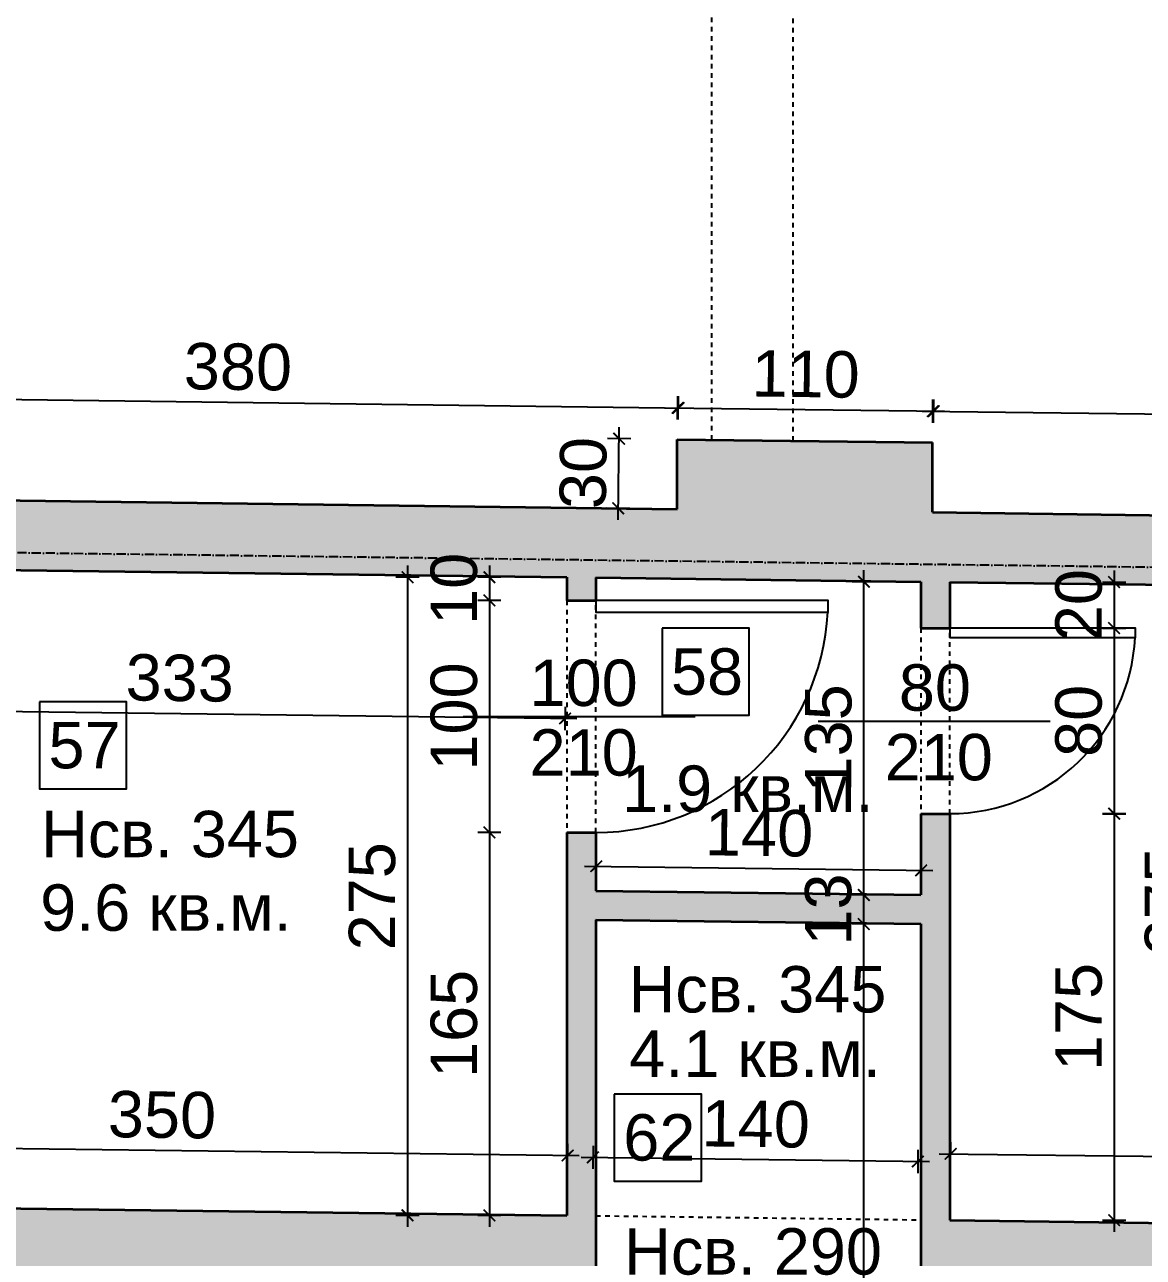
# Model space of a CAD drawing. Header units: inches. Extents: x -72385 to 39588, y -6525 to 66685.
# Drawn here: x -40994 to -40511, y 30062 to 30593 of the extents above; entities that cross this region are included whole.
import ezdxf

# ---------------------------------------------------------------- set-up
doc = ezdxf.new("R2010")
doc.units = ezdxf.units.IN
doc.header["$MEASUREMENT"] = 0
doc.linetypes.add('DashDot', pattern=[0.6, 0.4, -0.1, 0, -0.1])
doc.linetypes.add('Hidden', pattern=[0.4, 0.2, -0.2])
for name, color, linetype, lineweight in [('Врати', 251, 'Continuous', 25), ('Надписи Hсв', 252, 'Continuous', 25), ('Надписи врати', 252, 'Continuous', 25), ('Надписи коти вътрешни', 252, 'Continuous', 25), ('Надписи номера на пом.', 252, 'Continuous', 25), ('Надписи площ', 252, 'Continuous', 25), ('Оси', 252, 'DashDot', 25), ('Пунктир', 253, 'Hidden', 25), ('Разрезни линии', 7, 'Continuous', 35), ('Щрих стени', 254, 'Continuous', 25)]:
    doc.layers.add(name, color=color, linetype=linetype, lineweight=lineweight)
doc.styles.add('Arial Regular', font='arial.ttf')
doc.styles.get("Standard").update_dxf_attribs({"font": 'arial.ttf'})
doc.dimstyles.new('Annotative', dxfattribs={"dimscale": 0, "dimtxt": 20, "dimasz": 5, "dimexe": 5, "dimexo": 5, "dimgap": 5, "dimtad": 1, "dimdec": 0, "dimzin": 0, "dimdsep": 46, "dimtxsty": 'Standard', "dimblk": 'ARCHTICK', "dimcen": 5, "dimdle": 5, "dimadec": 0, "dimazin": 0, "dimtfac": 1, "dimtdec": 0, "dimtofl": 0, "dimtmove": 0, "dimatfit": 3, "dimldrblk": 'ARCHTICK', "dimfxl": 5, "dimfxlon": 1, "dimtolj": 1, "dimtzin": 0, "dimarcsym": 1})

# ---------------------------------------------------------------- blocks, each defined once
blk = doc.blocks.new('_ArchTick')
at = {"color": 0, "linetype": 'ByBlock', "const_width": 0.15}
blk.add_lwpolyline([(-0.5, -0.5), (0.5, 0.5)], dxfattribs=at)
blk = doc.blocks.new('*D419')
at = {"layer": 'Defpoints', "color": 0, "ltscale": 50, "transparency": 16777216}
for p in [(-41092.34, 30359.54), (-40759.84, 30355.3), (-40760.61, 30294.45)]:
    blk.add_point(p, dxfattribs=at)
at = {"layer": 'Надписи коти вътрешни', "color": 0, "lineweight": -2, "ltscale": 50, "transparency": 16777216}
for p, q in [((-41093.05, 30303.68), (-41093.18, 30293.69)), ((-40760.55, 30299.45), (-40760.68, 30289.45)), ((-41098.11, 30298.75), (-40755.61, 30294.39))]:
    blk.add_line(p, q, dxfattribs=at)
at = {"layer": 'Надписи коти вътрешни', "color": 0, "lineweight": -2, "ltscale": 50, "transparency": 16777216, "xscale": 5, "yscale": 5, "zscale": 5}
for p, rotation in [((-41093.11, 30298.68), 179.2706286525704), ((-40760.61, 30294.45), 359.2706286525704)]:
    blk.add_blockref('_ArchTick', p, dxfattribs=dict(at, rotation=rotation))
at = {"layer": 'Надписи коти вътрешни', "color": 0, "ltscale": 50, "transparency": 16777216, "insert": (-40926.67, 30311.79), "char_height": 20, "attachment_point": 5, "rotation": 359.2706}
blk.add_mtext('\\A1;333', dxfattribs=at)
blk = doc.blocks.new('*D420')
at = {"layer": 'Defpoints', "color": 0, "ltscale": 50, "transparency": 16777216}
for p in [(-40759.51, 30106.1), (-41109.84, 30084.74), (-40759.84, 30080.28)]:
    blk.add_point(p, dxfattribs=at)
at = {"layer": 'Надписи коти вътрешни', "color": 0, "lineweight": -2, "ltscale": 50, "transparency": 16777216}
for p, q in [((-41109.57, 30105.55), (-41109.45, 30115.55)), ((-41114.51, 30110.62), (-40754.51, 30106.03)), ((-40759.57, 30101.1), (-40759.45, 30111.1))]:
    blk.add_line(p, q, dxfattribs=at)
at = {"layer": 'Надписи коти вътрешни', "color": 0, "lineweight": -2, "ltscale": 50, "transparency": 16777216, "xscale": 5, "yscale": 5, "zscale": 5}
for p, rotation in [((-41109.51, 30110.55), 179.2706286525487), ((-40759.51, 30106.1), 359.2706286525486)]:
    blk.add_blockref('_ArchTick', p, dxfattribs=dict(at, rotation=rotation))
at = {"layer": 'Надписи коти вътрешни', "color": 0, "ltscale": 50, "transparency": 16777216, "insert": (-40934.31, 30123.54), "char_height": 20, "attachment_point": 5, "rotation": 359.2706}
blk.add_mtext('\\A1;350', dxfattribs=at)
blk = doc.blocks.new('*D4389')
at = {"layer": 'Defpoints', "color": 0, "ltscale": 50, "transparency": 16777216}
for p in [(-40759.84, 30355.3), (-40828.51, 30080.28), (-40759.84, 30080.28)]:
    blk.add_point(p, dxfattribs=at)
at = {"layer": 'Надписи коти вътрешни', "color": 0, "lineweight": -2, "ltscale": 50, "transparency": 16777216}
for p, q in [((-40828.51, 30360.3), (-40828.51, 30075.28)), ((-40823.51, 30355.3), (-40833.51, 30355.3)), ((-40823.51, 30080.28), (-40833.51, 30080.28))]:
    blk.add_line(p, q, dxfattribs=at)
at = {"layer": 'Надписи коти вътрешни', "color": 0, "lineweight": -2, "ltscale": 50, "transparency": 16777216, "xscale": 5, "yscale": 5, "zscale": 5}
for p, rotation in [((-40828.51, 30355.3), 90), ((-40828.51, 30080.28), 270)]:
    blk.add_blockref('_ArchTick', p, dxfattribs=dict(at, rotation=rotation))
at = {"layer": 'Надписи коти вътрешни', "color": 0, "ltscale": 50, "transparency": 16777216, "insert": (-40843.72, 30217.79), "char_height": 20, "attachment_point": 5, "rotation": 90}
blk.add_mtext('\\A1;275', dxfattribs=at)
blk = doc.blocks.new('*D3973')
at = {"layer": 'Defpoints', "color": 0, "ltscale": 50, "transparency": 16777216}
for p in [(-40759.84, 30355.3), (-40793.25, 30345.3), (-40759.84, 30345.3)]:
    blk.add_point(p, dxfattribs=at)
at = {"layer": 'Надписи коти вътрешни', "color": 0, "lineweight": -2, "ltscale": 50, "transparency": 16777216}
for p, q in [((-40793.25, 30360.3), (-40793.25, 30340.3)), ((-40788.25, 30355.3), (-40798.25, 30355.3)), ((-40788.25, 30345.3), (-40798.25, 30345.3))]:
    blk.add_line(p, q, dxfattribs=at)
at = {"layer": 'Надписи коти вътрешни', "color": 0, "lineweight": -2, "ltscale": 50, "transparency": 16777216, "xscale": 5, "yscale": 5, "zscale": 5}
for p, rotation in [((-40793.25, 30355.3), 90), ((-40793.25, 30345.3), 270)]:
    blk.add_blockref('_ArchTick', p, dxfattribs=dict(at, rotation=rotation))
at = {"layer": 'Надписи коти вътрешни', "color": 0, "ltscale": 50, "transparency": 16777216, "insert": (-40808.46, 30350.3), "char_height": 20, "attachment_point": 5, "rotation": 90}
blk.add_mtext('\\A1;10', dxfattribs=at)
blk = doc.blocks.new('*D3974')
at = {"layer": 'Defpoints', "color": 0, "ltscale": 50, "transparency": 16777216}
for p in [(-40759.84, 30345.3), (-40793.25, 30245.3), (-40759.84, 30245.3)]:
    blk.add_point(p, dxfattribs=at)
at = {"layer": 'Надписи коти вътрешни', "color": 0, "lineweight": -2, "ltscale": 50, "transparency": 16777216}
for p, q in [((-40793.25, 30350.3), (-40793.25, 30240.3)), ((-40788.25, 30345.3), (-40798.25, 30345.3)), ((-40788.25, 30245.3), (-40798.25, 30245.3))]:
    blk.add_line(p, q, dxfattribs=at)
at = {"layer": 'Надписи коти вътрешни', "color": 0, "lineweight": -2, "ltscale": 50, "transparency": 16777216, "xscale": 5, "yscale": 5, "zscale": 5}
for p, rotation in [((-40793.25, 30345.3), 90), ((-40793.25, 30245.3), 270)]:
    blk.add_blockref('_ArchTick', p, dxfattribs=dict(at, rotation=rotation))
at = {"layer": 'Надписи коти вътрешни', "color": 0, "ltscale": 50, "transparency": 16777216, "insert": (-40808.46, 30295.3), "char_height": 20, "attachment_point": 5, "rotation": 90}
blk.add_mtext('\\A1;100', dxfattribs=at)
blk = doc.blocks.new('*D421')
at = {"layer": 'Defpoints', "color": 0, "ltscale": 50, "transparency": 16777216}
for p in [(-40759.84, 30245.3), (-40793.25, 30080.28), (-40759.84, 30080.28)]:
    blk.add_point(p, dxfattribs=at)
at = {"layer": 'Надписи коти вътрешни', "color": 0, "lineweight": -2, "ltscale": 50, "transparency": 16777216}
for p, q in [((-40793.25, 30250.3), (-40793.25, 30075.28)), ((-40788.25, 30245.3), (-40798.25, 30245.3)), ((-40788.25, 30080.28), (-40798.25, 30080.28))]:
    blk.add_line(p, q, dxfattribs=at)
at = {"layer": 'Надписи коти вътрешни', "color": 0, "lineweight": -2, "ltscale": 50, "transparency": 16777216, "xscale": 5, "yscale": 5, "zscale": 5}
for p, rotation in [((-40793.25, 30245.3), 90), ((-40793.25, 30080.28), 270)]:
    blk.add_blockref('_ArchTick', p, dxfattribs=dict(at, rotation=rotation))
at = {"layer": 'Надписи коти вътрешни', "color": 0, "ltscale": 50, "transparency": 16777216, "insert": (-40808.46, 30162.79), "char_height": 20, "attachment_point": 5, "rotation": 90}
blk.add_mtext('\\A1;165', dxfattribs=at)
blk = doc.blocks.new('*D4390')
at = {"layer": 'Defpoints', "color": 0, "ltscale": 50, "transparency": 16777216}
for p in [(-40607.2, 30228.94), (-40747.34, 30220.13), (-40607.34, 30218.35)]:
    blk.add_point(p, dxfattribs=at)
at = {"layer": 'Надписи коти вътрешни', "color": 0, "lineweight": -2, "ltscale": 50, "transparency": 16777216}
for p, q in [((-40747.27, 30225.72), (-40747.14, 30235.72)), ((-40752.2, 30230.79), (-40602.2, 30228.88)), ((-40607.27, 30223.94), (-40607.14, 30233.94))]:
    blk.add_line(p, q, dxfattribs=at)
at = {"layer": 'Надписи коти вътрешни', "color": 0, "lineweight": -2, "ltscale": 50, "transparency": 16777216, "xscale": 5, "yscale": 5, "zscale": 5}
for p, rotation in [((-40747.2, 30230.72), 179.2706286525491), ((-40607.2, 30228.94), 359.2706286525491)]:
    blk.add_blockref('_ArchTick', p, dxfattribs=dict(at, rotation=rotation))
at = {"layer": 'Надписи коти вътрешни', "color": 0, "ltscale": 50, "transparency": 16777216, "insert": (-40677.01, 30245.04), "char_height": 20, "attachment_point": 5, "rotation": 359.2706}
blk.add_mtext('\\A1;140', dxfattribs=at)
blk = doc.blocks.new('*D4391')
at = {"layer": 'Defpoints', "color": 0, "ltscale": 50, "transparency": 16777216}
for p in [(-40631.88, 30353.36), (-40607.34, 30353.36), (-40607.34, 30218.35)]:
    blk.add_point(p, dxfattribs=at)
at = {"layer": 'Надписи коти вътрешни', "color": 0, "lineweight": -2, "ltscale": 50, "transparency": 16777216}
for p, q in [((-40631.88, 30213.35), (-40631.88, 30358.36)), ((-40626.88, 30353.36), (-40636.88, 30353.36)), ((-40626.88, 30218.35), (-40636.88, 30218.35))]:
    blk.add_line(p, q, dxfattribs=at)
at = {"layer": 'Надписи коти вътрешни', "color": 0, "lineweight": -2, "ltscale": 50, "transparency": 16777216, "xscale": 5, "yscale": 5, "zscale": 5}
for p, rotation in [((-40631.88, 30353.36), 90), ((-40631.88, 30218.35), 270)]:
    blk.add_blockref('_ArchTick', p, dxfattribs=dict(at, rotation=rotation))
at = {"layer": 'Надписи коти вътрешни', "color": 0, "ltscale": 50, "transparency": 16777216, "insert": (-40647.1, 30285.86), "char_height": 20, "attachment_point": 5, "rotation": 90}
blk.add_mtext('\\A1;135', dxfattribs=at)
blk = doc.blocks.new('*D4392')
at = {"layer": 'Defpoints', "color": 0, "ltscale": 50, "transparency": 16777216}
for p in [(-40594.84, 30353.2), (-40594.84, 30333.36), (-40524.05, 30333.36)]:
    blk.add_point(p, dxfattribs=at)
at = {"layer": 'Надписи коти вътрешни', "color": 0, "lineweight": -2, "ltscale": 50, "transparency": 16777216}
for p, q in [((-40524.05, 30358.2), (-40524.05, 30328.36)), ((-40529.05, 30353.2), (-40519.05, 30353.2)), ((-40529.05, 30333.36), (-40519.05, 30333.36))]:
    blk.add_line(p, q, dxfattribs=at)
at = {"layer": 'Надписи коти вътрешни', "color": 0, "lineweight": -2, "ltscale": 50, "transparency": 16777216, "xscale": 5, "yscale": 5, "zscale": 5}
for p, rotation in [((-40524.05, 30353.2), 90), ((-40524.05, 30333.36), 270)]:
    blk.add_blockref('_ArchTick', p, dxfattribs=dict(at, rotation=rotation))
at = {"layer": 'Надписи коти вътрешни', "color": 0, "ltscale": 50, "transparency": 16777216, "insert": (-40539.26, 30343.28), "char_height": 20, "attachment_point": 5, "rotation": 90}
blk.add_mtext('\\A1;20', dxfattribs=at)
blk = doc.blocks.new('*D422')
at = {"layer": 'Defpoints', "color": 0, "ltscale": 50, "transparency": 16777216}
for p in [(-40594.84, 30333.36), (-40594.84, 30253.42), (-40524.05, 30253.42)]:
    blk.add_point(p, dxfattribs=at)
at = {"layer": 'Надписи коти вътрешни', "color": 0, "lineweight": -2, "ltscale": 50, "transparency": 16777216}
for p, q in [((-40524.05, 30338.36), (-40524.05, 30248.42)), ((-40529.05, 30333.36), (-40519.05, 30333.36)), ((-40529.05, 30253.42), (-40519.05, 30253.42))]:
    blk.add_line(p, q, dxfattribs=at)
at = {"layer": 'Надписи коти вътрешни', "color": 0, "lineweight": -2, "ltscale": 50, "transparency": 16777216, "xscale": 5, "yscale": 5, "zscale": 5}
for p, rotation in [((-40524.05, 30333.36), 90), ((-40524.05, 30253.42), 270)]:
    blk.add_blockref('_ArchTick', p, dxfattribs=dict(at, rotation=rotation))
at = {"layer": 'Надписи коти вътрешни', "color": 0, "ltscale": 50, "transparency": 16777216, "insert": (-40539.26, 30293.39), "char_height": 20, "attachment_point": 5, "rotation": 90}
blk.add_mtext('\\A1;80', dxfattribs=at)
blk = doc.blocks.new('*D423')
at = {"layer": 'Defpoints', "color": 0, "ltscale": 50, "transparency": 16777216}
for p in [(-40594.84, 30253.36), (-40594.84, 30078.18), (-40524.05, 30078.18)]:
    blk.add_point(p, dxfattribs=at)
at = {"layer": 'Надписи коти вътрешни', "color": 0, "lineweight": -2, "ltscale": 50, "transparency": 16777216}
for p, q in [((-40524.05, 30258.36), (-40524.05, 30073.18)), ((-40529.05, 30253.36), (-40519.05, 30253.36)), ((-40529.05, 30078.18), (-40519.05, 30078.18))]:
    blk.add_line(p, q, dxfattribs=at)
at = {"layer": 'Надписи коти вътрешни', "color": 0, "lineweight": -2, "ltscale": 50, "transparency": 16777216, "xscale": 5, "yscale": 5, "zscale": 5}
for p, rotation in [((-40524.05, 30253.36), 90), ((-40524.05, 30078.18), 270)]:
    blk.add_blockref('_ArchTick', p, dxfattribs=dict(at, rotation=rotation))
at = {"layer": 'Надписи коти вътрешни', "color": 0, "ltscale": 50, "transparency": 16777216, "insert": (-40539.26, 30165.77), "char_height": 20, "attachment_point": 5, "rotation": 90}
blk.add_mtext('\\A1;175', dxfattribs=at)
blk = doc.blocks.new('*D5384')
at = {"layer": 'Defpoints', "color": 0, "ltscale": 50, "transparency": 16777216}
for p in [(-40594.84, 30353.2), (-40594.84, 30078.18), (-40485.52, 30078.18)]:
    blk.add_point(p, dxfattribs=at)
at = {"layer": 'Надписи коти вътрешни', "color": 0, "lineweight": -2, "ltscale": 50, "transparency": 16777216}
for p, q in [((-40485.52, 30358.2), (-40485.52, 30073.18)), ((-40490.52, 30353.2), (-40480.52, 30353.2)), ((-40490.52, 30078.18), (-40480.52, 30078.18))]:
    blk.add_line(p, q, dxfattribs=at)
at = {"layer": 'Надписи коти вътрешни', "color": 0, "lineweight": -2, "ltscale": 50, "transparency": 16777216, "xscale": 5, "yscale": 5, "zscale": 5}
for p, rotation in [((-40485.52, 30353.2), 90), ((-40485.52, 30078.18), 270)]:
    blk.add_blockref('_ArchTick', p, dxfattribs=dict(at, rotation=rotation))
at = {"layer": 'Надписи коти вътрешни', "color": 0, "ltscale": 50, "transparency": 16777216, "insert": (-40500.73, 30215.69), "char_height": 20, "attachment_point": 5, "rotation": 90}
blk.add_mtext('\\A1;275', dxfattribs=at)
blk = doc.blocks.new('*D4393')
at = {"layer": 'Defpoints', "color": 0, "ltscale": 50, "transparency": 16777216}
for p in [(-40271.97, 30102.69), (-40594.84, 30078.18), (-40272.34, 30074.07)]:
    blk.add_point(p, dxfattribs=at)
at = {"layer": 'Надписи коти вътрешни', "color": 0, "lineweight": -2, "ltscale": 50, "transparency": 16777216}
for p, q in [((-40594.54, 30101.79), (-40594.41, 30111.79)), ((-40599.47, 30106.86), (-40266.97, 30102.62)), ((-40272.04, 30097.69), (-40271.91, 30107.69))]:
    blk.add_line(p, q, dxfattribs=at)
at = {"layer": 'Надписи коти вътрешни', "color": 0, "lineweight": -2, "ltscale": 50, "transparency": 16777216, "xscale": 5, "yscale": 5, "zscale": 5}
for p, rotation in [((-40594.47, 30106.79), 179.2706286525471), ((-40271.97, 30102.69), 359.2706286525471)]:
    blk.add_blockref('_ArchTick', p, dxfattribs=dict(at, rotation=rotation))
at = {"layer": 'Надписи коти вътрешни', "color": 0, "ltscale": 50, "transparency": 16777216, "insert": (-40433.03, 30119.96), "char_height": 20, "attachment_point": 5, "rotation": 359.2706}
blk.add_mtext('\\A1;323', dxfattribs=at)
blk = doc.blocks.new('*D4394')
at = {"layer": 'Defpoints', "color": 0, "ltscale": 50, "transparency": 16777216}
for p in [(-40747.34, 30207.63), (-40607.34, 30205.85), (-40608.64, 30103.48)]:
    blk.add_point(p, dxfattribs=at)
at = {"layer": 'Надписи коти вътрешни', "color": 0, "lineweight": -2, "ltscale": 50, "transparency": 16777216}
for p, q in [((-40748.58, 30110.26), (-40748.7, 30100.26)), ((-40608.58, 30108.48), (-40608.7, 30098.48)), ((-40753.64, 30105.33), (-40603.64, 30103.42))]:
    blk.add_line(p, q, dxfattribs=at)
at = {"layer": 'Надписи коти вътрешни', "color": 0, "lineweight": -2, "ltscale": 50, "transparency": 16777216, "xscale": 5, "yscale": 5, "zscale": 5}
for p, rotation in [((-40748.64, 30105.26), 179.2706286525477), ((-40608.64, 30103.48), 359.2706286525477)]:
    blk.add_blockref('_ArchTick', p, dxfattribs=dict(at, rotation=rotation))
at = {"layer": 'Надписи коти вътрешни', "color": 0, "ltscale": 50, "transparency": 16777216, "insert": (-40678.45, 30119.58), "char_height": 20, "attachment_point": 5, "rotation": 359.2706}
blk.add_mtext('\\A1;140', dxfattribs=at)
blk = doc.blocks.new('*D7240')
at = {"layer": 'Defpoints', "color": 0, "ltscale": 50, "transparency": 16777216}
for p in [(-40631.94, 30205.85), (-40607.34, 30205.85), (-40607.34, 29910.83)]:
    blk.add_point(p, dxfattribs=at)
at = {"layer": 'Надписи коти вътрешни', "color": 0, "lineweight": -2, "ltscale": 50, "transparency": 16777216}
for p, q in [((-40631.94, 29905.83), (-40631.94, 30210.85)), ((-40626.94, 30205.85), (-40636.94, 30205.85)), ((-40626.94, 29910.83), (-40636.94, 29910.83))]:
    blk.add_line(p, q, dxfattribs=at)
at = {"layer": 'Надписи коти вътрешни', "color": 0, "lineweight": -2, "ltscale": 50, "transparency": 16777216, "xscale": 5, "yscale": 5, "zscale": 5}
for p, rotation in [((-40631.94, 30205.85), 90), ((-40631.94, 29910.83), 270)]:
    blk.add_blockref('_ArchTick', p, dxfattribs=dict(at, rotation=rotation))
at = {"layer": 'Надписи коти вътрешни', "color": 0, "ltscale": 50, "transparency": 16777216, "insert": (-40647.15, 30018.1), "char_height": 20, "attachment_point": 5, "rotation": 90}
blk.add_mtext('\\A1;295', dxfattribs=at)
blk = doc.blocks.new('*D4413')
at = {"layer": 'Defpoints', "color": 0, "ltscale": 50, "transparency": 16777216}
for p in [(-40711.78, 30428.27), (-41092.34, 30389.54), (-40712.34, 30384.7)]:
    blk.add_point(p, dxfattribs=at)
at = {"layer": 'Надписи коти вътрешни', "color": 0, "lineweight": -2, "ltscale": 50, "transparency": 16777216}
for p, q in [((-41091.85, 30428.11), (-41091.72, 30438.11)), ((-41096.78, 30433.17), (-40706.78, 30428.21)), ((-40711.85, 30423.27), (-40711.72, 30433.27))]:
    blk.add_line(p, q, dxfattribs=at)
at = {"layer": 'Надписи коти вътрешни', "color": 0, "lineweight": -2, "ltscale": 50, "transparency": 16777216, "xscale": 5, "yscale": 5, "zscale": 5}
for p, rotation in [((-41091.78, 30433.11), 179.2706286525342), ((-40711.78, 30428.27), 359.2706286525342)]:
    blk.add_blockref('_ArchTick', p, dxfattribs=dict(at, rotation=rotation))
at = {"layer": 'Надписи коти вътрешни', "color": 0, "ltscale": 50, "transparency": 16777216, "insert": (-40901.59, 30445.91), "char_height": 20, "attachment_point": 5, "rotation": 359.2706}
blk.add_mtext('\\A1;380', dxfattribs=at)
blk = doc.blocks.new('*D4414')
at = {"layer": 'Defpoints', "color": 0, "ltscale": 50, "transparency": 16777216}
for p in [(-40602.16, 30426.87), (-40712.34, 30414.7), (-40602.34, 30413.3)]:
    blk.add_point(p, dxfattribs=at)
at = {"layer": 'Надписи коти вътрешни', "color": 0, "lineweight": -2, "ltscale": 50, "transparency": 16777216}
for p, q in [((-40712.23, 30423.28), (-40712.1, 30433.27)), ((-40717.16, 30428.34), (-40597.16, 30426.81)), ((-40602.23, 30421.88), (-40602.1, 30431.87))]:
    blk.add_line(p, q, dxfattribs=at)
at = {"layer": 'Надписи коти вътрешни', "color": 0, "lineweight": -2, "ltscale": 50, "transparency": 16777216, "xscale": 5, "yscale": 5, "zscale": 5}
for p, rotation in [((-40712.16, 30428.28), 179.2706286525557), ((-40602.16, 30426.87), 359.2706286525557)]:
    blk.add_blockref('_ArchTick', p, dxfattribs=dict(at, rotation=rotation))
at = {"layer": 'Надписи коти вътрешни', "color": 0, "ltscale": 50, "transparency": 16777216, "insert": (-40656.97, 30442.79), "char_height": 20, "attachment_point": 5, "rotation": 359.2706}
blk.add_mtext('\\A1;110', dxfattribs=at)
blk = doc.blocks.new('*D4415')
at = {"layer": 'Defpoints', "color": 0, "ltscale": 50, "transparency": 16777216}
for p in [(-40271.78, 30422.67), (-40602.34, 30383.3), (-40272.34, 30379.1)]:
    blk.add_point(p, dxfattribs=at)
at = {"layer": 'Надписи коти вътрешни', "color": 0, "lineweight": -2, "ltscale": 50, "transparency": 16777216}
for p, q in [((-40606.78, 30426.93), (-40266.78, 30422.61)), ((-40601.85, 30421.87), (-40601.72, 30431.87)), ((-40271.85, 30417.67), (-40271.72, 30427.67))]:
    blk.add_line(p, q, dxfattribs=at)
at = {"layer": 'Надписи коти вътрешни', "color": 0, "lineweight": -2, "ltscale": 50, "transparency": 16777216, "xscale": 5, "yscale": 5, "zscale": 5}
for p, rotation in [((-40601.78, 30426.87), 179.2706286525475), ((-40271.78, 30422.67), 359.2706286525475)]:
    blk.add_blockref('_ArchTick', p, dxfattribs=dict(at, rotation=rotation))
at = {"layer": 'Надписи коти вътрешни', "color": 0, "ltscale": 50, "transparency": 16777216, "insert": (-40436.59, 30439.99), "char_height": 20, "attachment_point": 5, "rotation": 359.2706}
blk.add_mtext('\\A1;330', dxfattribs=at)
blk = doc.blocks.new('*D461')
at = {"layer": 'Defpoints', "color": 0, "ltscale": 50, "transparency": 16777216}
for p in [(-40737.36, 30415.02), (-40711.96, 30414.7), (-40712.34, 30384.7)]:
    blk.add_point(p, dxfattribs=at)
at = {"layer": 'Надписи коти вътрешни', "color": 0, "lineweight": -2, "ltscale": 50, "transparency": 16777216}
for p, q in [((-40737.81, 30380.03), (-40737.3, 30420.02)), ((-40732.36, 30414.96), (-40742.36, 30415.09)), ((-40732.74, 30384.96), (-40742.74, 30385.09))]:
    blk.add_line(p, q, dxfattribs=at)
at = {"layer": 'Надписи коти вътрешни', "color": 0, "lineweight": -2, "ltscale": 50, "transparency": 16777216, "xscale": 5, "yscale": 5, "zscale": 5}
for p, rotation in [((-40737.36, 30415.02), 89.27062865254658), ((-40737.74, 30385.03), 269.2706286525466)]:
    blk.add_blockref('_ArchTick', p, dxfattribs=dict(at, rotation=rotation))
at = {"layer": 'Надписи коти вътрешни', "color": 0, "ltscale": 50, "transparency": 16777216, "insert": (-40752.77, 30400.22), "char_height": 20, "attachment_point": 5, "rotation": 89.2706}
blk.add_mtext('\\A1;30', dxfattribs=at)
blk = doc.blocks.new('*D7239')
at = {"layer": 'Defpoints', "color": 0, "ltscale": 10, "transparency": 16777216}
for p in [(-40631.94, 30218.35), (-40607.34, 30218.35), (-40607.34, 30205.85)]:
    blk.add_point(p, dxfattribs=at)
at = {"layer": 'Надписи коти вътрешни', "color": 0, "lineweight": -2, "ltscale": 10, "transparency": 16777216}
for p, q in [((-40631.94, 30200.85), (-40631.94, 30223.35)), ((-40626.94, 30218.35), (-40636.94, 30218.35)), ((-40626.94, 30205.85), (-40636.94, 30205.85))]:
    blk.add_line(p, q, dxfattribs=at)
at = {"layer": 'Надписи коти вътрешни', "color": 0, "lineweight": -2, "ltscale": 10, "transparency": 16777216, "xscale": 5, "yscale": 5, "zscale": 5}
for p, rotation in [((-40631.94, 30218.35), 90), ((-40631.94, 30205.85), 270)]:
    blk.add_blockref('_ArchTick', p, dxfattribs=dict(at, rotation=rotation))
at = {"layer": 'Надписи коти вътрешни', "color": 0, "ltscale": 10, "transparency": 16777216, "insert": (-40647.15, 30212.1), "char_height": 20, "attachment_point": 5, "rotation": 90}
blk.add_mtext('\\A1;13', dxfattribs=at)

msp = doc.modelspace()

# ---------------------------------------------------------------- hatches: boundary and pattern name
at = {"layer": 'Щрих стени', "ltscale": 10}
h = msp.add_hatch(color=256, dxfattribs=at)
h.dxf.hatch_style = 1
h.paths.add_polyline_path([(-43174.39, 31011.09), (-43274.39, 31012.37), (-43274.84, 30977.37), (-43174.84, 30976.1)])
h.paths.add_polyline_path([(-42874.39, 31007.27), (-42974.39, 31008.55), (-42974.84, 30973.55), (-42942.34, 30973.14), (-42942.34, 30943.13), (-42907.34, 30942.69), (-42907.34, 30972.69), (-42874.84, 30972.28)])
h.paths.add_polyline_path([(-42574.39, 31003.46), (-42674.39, 31004.73), (-42674.84, 30969.73), (-42574.84, 30968.46)])
h.paths.add_polyline_path([(-42274.39, 30999.64), (-42374.39, 31000.91), (-42374.84, 30965.91), (-42342.34, 30965.5), (-42342.34, 30935.5), (-42307.34, 30935.05), (-42307.34, 30965.05), (-42274.84, 30964.64)])
h.paths.add_polyline_path([(-41974.39, 30995.82), (-42074.39, 30997.09), (-42074.84, 30962.09), (-41974.84, 30960.82)])
h.paths.add_polyline_path([(-41674.39, 30992), (-41774.39, 30993.27), (-41774.84, 30958.27), (-41742.34, 30957.86), (-41742.34, 30927.86), (-41739.84, 30927.83), (-41739.84, 30572.8), (-41539.84, 30570.25), (-41539.84, 30395.24), (-41549.46, 30395.36), (-41549.84, 30365.36), (-41499.84, 30364.73), (-41499.46, 30394.72), (-41509.84, 30394.85), (-41509.84, 30599.87), (-41709.84, 30602.42), (-41709.84, 30927.44), (-41707.34, 30927.41), (-41707.34, 30957.41), (-41674.84, 30957)])
h.paths.add_polyline_path([(-41374.39, 30988.18), (-41474.39, 30989.45), (-41474.84, 30954.45), (-41374.84, 30953.18)])
h.paths.add_polyline_path([(-40222.34, 30973.51), (-41174.39, 30985.63), (-41175.03, 30935.64), (-41157.34, 30935.41), (-41157.34, 30925.41), (-41092.34, 30924.58), (-41092.34, 30934.58), (-40712.34, 30929.75), (-40712.34, 30919.75), (-40622.34, 30918.6), (-40622.34, 30928.6), (-40272.34, 30924.15), (-40272.34, 30379.1), (-40602.34, 30383.3), (-40602.34, 30413.3), (-40712.34, 30414.7), (-40712.34, 30384.7), (-41092.34, 30389.54), (-41092.34, 30419.54), (-41157.34, 30420.37), (-41157.34, 30390.37), (-41399.46, 30393.45), (-41399.84, 30363.45), (-41157.34, 30360.37), (-41157.34, 30329.76), (-41092.34, 30329.76), (-41092.34, 30359.54), (-40759.84, 30355.3), (-40759.84, 30345.3), (-40747.34, 30345.3), (-40747.34, 30355.15), (-40607.34, 30353.36), (-40607.34, 30333.36), (-40594.84, 30333.36), (-40594.84, 30353.2), (-40272.34, 30349.1), (-40272.34, 30316.59), (-40222.34, 30316.59)])
h.paths.add_polyline_path([(-40747.34, 30207.63), (-40607.34, 30205.85), (-40607.34, 29910.83), (-40617.18, 29910.95), (-40617.34, 29898.45), (-40607.34, 29898.33), (-40607.34, 29888.33), (-40594.84, 29888.33), (-40594.84, 30048.18), (-40272.34, 30044.07), (-40272.34, 30014.06), (-40222.34, 30014.06), (-40222.34, 30106.59), (-40272.34, 30106.59), (-40272.34, 30074.07), (-40594.84, 30078.18), (-40594.84, 30253.36), (-40607.34, 30253.36), (-40607.34, 30218.35), (-40747.34, 30220.13), (-40747.34, 30245.3), (-40759.84, 30245.3), (-40759.84, 30080.28), (-41109.84, 30084.74), (-41109.84, 30229.75), (-41139.84, 30229.75), (-41139.84, 29935.11), (-41109.84, 29935.11), (-41109.84, 30054.73), (-40759.84, 30050.28), (-40759.84, 29890.27), (-40747.34, 29890.27), (-40747.34, 29900.11), (-40707.34, 29899.6), (-40707.18, 29912.1), (-40747.34, 29912.61)])
h.paths.add_polyline_path([(-40222.34, 29804.06), (-40272.34, 29804.06), (-40272.34, 29774.05), (-40462.34, 29776.47), (-40462.34, 29796.47), (-40492.34, 29796.85), (-40492.34, 29776.85), (-40594.84, 29778.16), (-40594.84, 29788.32), (-40607.34, 29788.32), (-40607.34, 29778.32), (-40647.34, 29778.83), (-40647.34, 29798.83), (-40717.34, 29799.72), (-40717.34, 29779.72), (-40747.34, 29780.1), (-40747.34, 29800.26), (-40759.84, 29800.26), (-40759.84, 29780.26), (-41092.34, 29784.49), (-41092.34, 29812.18), (-41109.84, 29812.41), (-41109.84, 29835.1), (-41139.84, 29835.1), (-41139.84, 29812.79), (-41157.34, 29813.01), (-41157.34, 29723), (-41092.34, 29722.18), (-41092.34, 29754.49), (-40407.34, 29745.77), (-40407.34, 29605.76), (-40949.84, 29612.66), (-40949.84, 29490.36), (-41569.46, 29498.25), (-41569.84, 29468.25), (-40949.84, 29460.36), (-40949.84, 29362.64), (-40919.84, 29362.64), (-40919.84, 29582.28), (-40377.34, 29575.37), (-40377.34, 29745.39), (-40272.34, 29744.05), (-40272.34, 29439.02), (-40829.84, 29446.12), (-40829.84, 29396.12), (-40769.84, 29395.35), (-40769.84, 29415.36), (-40272.34, 29409.02), (-40272.34, 29189), (-40919.84, 29197.25), (-40919.84, 29272.64), (-40949.84, 29272.64), (-40949.84, 29197.63), (-41174.65, 29200.49), (-41175.28, 29150.5), (-40222.34, 29138.36)])
h.paths.add_polyline_path([(-41374.84, 29188.04), (-41474.84, 29189.31), (-41475.28, 29154.31), (-41375.28, 29153.04)], flags=17)

# ---------------------------------------------------------------- linework, layer by layer
at = {"layer": 'Врати', "ltscale": 50}
for points in [[(-40747.34, 30345.3), (-40747.34, 30340.3), (-40647.34, 30340.3), (-40647.34, 30345.3)], [(-40594.84, 30333.36), (-40594.84, 30329.36), (-40514.89, 30329.36), (-40514.89, 30333.36)]]:
    msp.add_lwpolyline(points, close=True, dxfattribs=at)
for centre, radius in [((-40747.34, 30345.3), 100), ((-40594.84, 30333.36), 79.94)]:
    msp.add_arc(centre, radius, 270, 357.134, dxfattribs=at)
at = {"layer": 'Надписи врати', "ltscale": 50}
for p, q in [((-40804.6, 30295.3), (-40704.6, 30295.3)), ((-40651.59, 30293.26), (-40551.59, 30293.26))]:
    msp.add_line(p, q, dxfattribs=at)
at = {"layer": 'Надписи номера на пом.', "ltscale": 50}
for points in [[(-40718.86, 30333.35), (-40718.86, 30295.85), (-40681.36, 30295.85), (-40681.36, 30333.35)], [(-40987.09, 30301.63), (-40987.09, 30264.13), (-40949.59, 30264.13), (-40949.59, 30301.63)], [(-40739.42, 30132.57), (-40739.42, 30095.07), (-40701.92, 30095.07), (-40701.92, 30132.57)]]:
    msp.add_lwpolyline(points, close=True, dxfattribs=at)
at = {"layer": 'Оси', "ltscale": 10}
msp.add_line((-39839.84, 30351.09), (-52799.84, 30516.08), dxfattribs=at)
at = {"layer": 'Пунктир', "ltscale": 10}
for p, q in [((-40697.34, 30414.51), (-40697.34, 30919.55)), ((-40662.34, 30414.07), (-40662.34, 30919.11)), ((-40759.84, 30345.3), (-40759.84, 30245.3)), ((-40747.34, 30245.3), (-40747.34, 30345.3)), ((-40607.34, 30333.36), (-40607.34, 30253.36)), ((-40594.84, 30253.36), (-40594.84, 30333.36)), ((-40747.34, 30080.12), (-40607.34, 30078.34))]:
    msp.add_line(p, q, dxfattribs=at)
at = {"layer": 'Разрезни линии', "ltscale": 50}
for p, q in [((-40712.34, 30414.7), (-40602.34, 30413.3)), ((-40712.34, 30384.7), (-40712.34, 30414.7)), ((-40602.34, 30383.3), (-40602.34, 30413.3)), ((-41092.34, 30389.54), (-40712.34, 30384.7)), ((-40602.34, 30383.3), (-40272.34, 30379.1)), ((-41092.34, 30359.54), (-40759.84, 30355.3)), ((-40759.84, 30355.3), (-40759.84, 30345.3)), ((-40747.34, 30355.15), (-40747.34, 30345.3)), ((-40747.34, 30355.15), (-40607.34, 30353.36)), ((-40607.34, 30353.36), (-40607.34, 30333.36)), ((-40594.84, 30353.2), (-40594.84, 30333.36)), ((-40594.84, 30353.2), (-40272.34, 30349.1)), ((-40759.84, 30345.3), (-40747.34, 30345.3)), ((-40607.34, 30333.36), (-40594.84, 30333.36)), ((-40607.34, 30253.36), (-40607.34, 30218.35)), ((-40607.34, 30253.36), (-40594.84, 30253.36)), ((-40594.84, 30253.36), (-40594.84, 30078.18)), ((-40759.84, 30245.3), (-40759.84, 30080.28)), ((-40759.84, 30245.3), (-40747.34, 30245.3)), ((-40747.34, 30245.3), (-40747.34, 30220.13)), ((-40747.34, 30220.13), (-40607.34, 30218.35)), ((-40747.34, 30207.63), (-40607.34, 30205.85)), ((-40747.34, 30207.63), (-40747.34, 29912.61)), ((-40607.34, 30205.85), (-40607.34, 29910.83)), ((-41109.84, 30084.74), (-40759.84, 30080.28)), ((-40594.84, 30078.18), (-40272.34, 30074.07))]:
    msp.add_line(p, q, dxfattribs=at)

# ---------------------------------------------------------------- texts
at = {"layer": 'Надписи Hсв', "ltscale": 100, "char_height": 20, "width": 180.4891, "attachment_point": 1, "style": 'Arial Regular'}
for s, insert in [('Hсв. 345', (-40986.43, 30254.63)), ('Hсв. 345', (-40733.3, 30187.71)), ('Hсв. 290', (-40735.21, 30074.74))]:
    msp.add_mtext(s, dxfattribs=dict(at, insert=insert))
at = {"layer": 'Надписи врати', "ltscale": 100, "char_height": 20, "width": 180.4891, "attachment_point": 1, "style": 'Arial Regular'}
for s, insert in [('100', (-40775.94, 30319.81)), ('80', (-40616.81, 30317.78)), ('210', (-40775.94, 30289.81)), ('210', (-40622.92, 30287.78))]:
    msp.add_mtext(s, dxfattribs=dict(at, insert=insert))
at = {"layer": 'Надписи номера на пом.', "ltscale": 100, "char_height": 20, "width": 180.4891, "attachment_point": 1, "style": 'Arial Regular'}
for s, insert in [('\\pxqc;58', (-40789.72, 30324.66)), ('\\pxqc;57', (-41057.95, 30292.94)), ('\\pxqc;62', (-40810.27, 30123.88))]:
    msp.add_mtext(s, dxfattribs=dict(at, insert=insert))
at = {"layer": 'Надписи площ', "ltscale": 100, "char_height": 20, "width": 180.4891, "attachment_point": 1, "style": 'Arial Regular'}
for s, insert in [('1.9 кв.м.', (-40736.09, 30274.16)), ('9.6 кв.м.', (-40986.82, 30222.91)), ('4.1 кв.м.', (-40732.97, 30159.95))]:
    msp.add_mtext(s, dxfattribs=dict(at, insert=insert))

# ---------------------------------------------------------------- dimensions: what is measured, and where the dimension line sits
at = {"layer": 'Надписи коти вътрешни', "ltscale": 50}
for p1, p2, distance, picture, middle in [((-41092.34, 30389.54), (-40712.34, 30384.7), 43.57, '*D4413', (-40901.59, 30445.91)), ((-40712.34, 30414.7), (-40602.34, 30413.3), 13.57, '*D4414', (-40656.97, 30442.79)), ((-40602.34, 30383.3), (-40272.34, 30379.1), 43.57, '*D4415', (-40436.59, 30439.99)), ((-41092.34, 30359.54), (-40759.84, 30355.3), -60.86, '*D419', (-40926.67, 30311.79)), ((-40594.84, 30353.2), (-40594.84, 30078.18), 109.31, '*D5384', (-40500.73, 30215.69)), ((-40594.84, 30333.36), (-40594.84, 30253.42), 70.79, '*D422', (-40539.26, 30293.39)), ((-40747.34, 30220.13), (-40607.34, 30218.35), 10.59, '*D4390', (-40677.01, 30245.04)), ((-40594.84, 30253.36), (-40594.84, 30078.18), 70.79, '*D423', (-40539.26, 30165.77)), ((-40747.34, 30207.63), (-40607.34, 30205.85), -102.38, '*D4394', (-40678.45, 30119.58)), ((-41109.84, 30084.74), (-40759.84, 30080.28), 25.82, '*D420', (-40934.31, 30123.54)), ((-40594.84, 30078.18), (-40272.34, 30074.07), 28.61, '*D4393', (-40433.03, 30119.96))]:
    dim = msp.add_aligned_dim(p1=p1, p2=p2, distance=distance, dimstyle='Annotative', override={"dimscale": 0, "dimtix": 0, "dimtofl": 0, "dimtmove": 0, "dimatfit": 3}, dxfattribs=at)
    dim.commit()
    dim.dimension.update_dxf_attribs({"geometry": picture, "text_midpoint": middle})
for base, p1, p2, angle, picture, middle, dimtype in [((-40737.36, 30415.02), (-40712.34, 30384.7), (-40711.96, 30414.7), 89.2706, '*D461', (-40737.55, 30400.02), 129), ((-40793.25, 30345.3), (-40759.84, 30355.3), (-40759.84, 30345.3), 90, '*D3973', (-40793.25, 30350.3), 128), ((-40524.05, 30333.36), (-40594.84, 30353.2), (-40594.84, 30333.36), 270, '*D4392', (-40524.05, 30343.28), 129), ((-40631.94, 30205.85), (-40607.34, 29910.83), (-40607.34, 30205.85), 90, '*D7240', (-40631.94, 30018.1), 128)]:
    dim = msp.add_linear_dim(base=base, p1=p1, p2=p2, angle=angle, dimstyle='Annotative', override={"dimscale": 0, "dimtix": 0, "dimtofl": 0, "dimtmove": 0, "dimatfit": 3}, dxfattribs=at)
    dim.commit()
    dim.dimension.update_dxf_attribs({"geometry": picture, "text_midpoint": middle, "dimtype": dimtype})
for base, p1, p2, picture, middle in [((-40828.51, 30080.28), (-40759.84, 30355.3), (-40759.84, 30080.28), '*D4389', (-40843.72, 30217.79)), ((-40631.88, 30353.36), (-40607.34, 30218.35), (-40607.34, 30353.36), '*D4391', (-40647.1, 30285.86)), ((-40793.25, 30245.3), (-40759.84, 30345.3), (-40759.84, 30245.3), '*D3974', (-40808.46, 30295.3)), ((-40793.25, 30080.28), (-40759.84, 30245.3), (-40759.84, 30080.28), '*D421', (-40808.46, 30162.79))]:
    dim = msp.add_linear_dim(base=base, p1=p1, p2=p2, angle=90, dimstyle='Annotative', override={"dimscale": 0, "dimtix": 0, "dimtofl": 0, "dimtmove": 0, "dimatfit": 3}, dxfattribs=at)
    dim.commit()
    dim.dimension.update_dxf_attribs({"geometry": picture, "text_midpoint": middle})
at = {"layer": 'Надписи коти вътрешни', "ltscale": 10}
dim = msp.add_linear_dim(base=(-40631.9353, 30218.3522), p1=(-40607.3373, 30205.8512), p2=(-40607.3373, 30218.3522), angle=90, dimstyle='Annotative', override={"dimscale": 0, "dimtix": 0, "dimtofl": 0, "dimtmove": 0, "dimatfit": 3}, dxfattribs=at)
dim.commit()
dim.dimension.update_dxf_attribs({"geometry": '*D7239', "text_midpoint": (-40631.9353, 30212.1017), "dimtype": 129})

doc.saveas('drawing.dxf')
